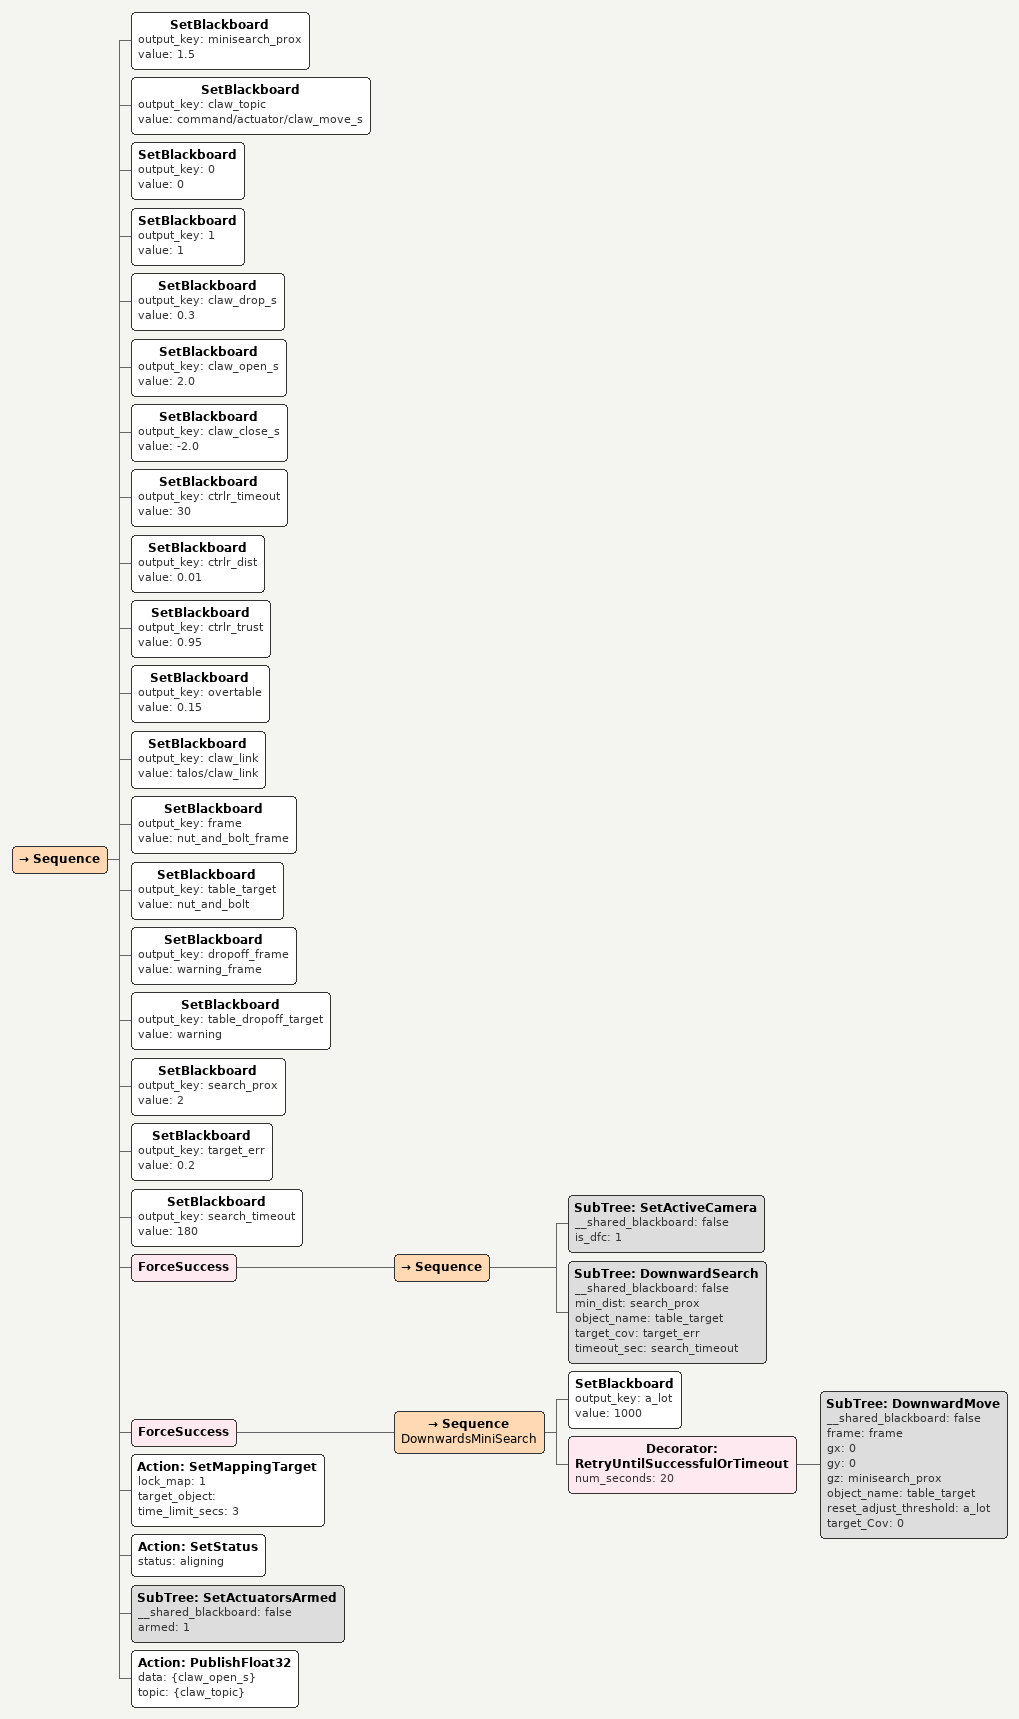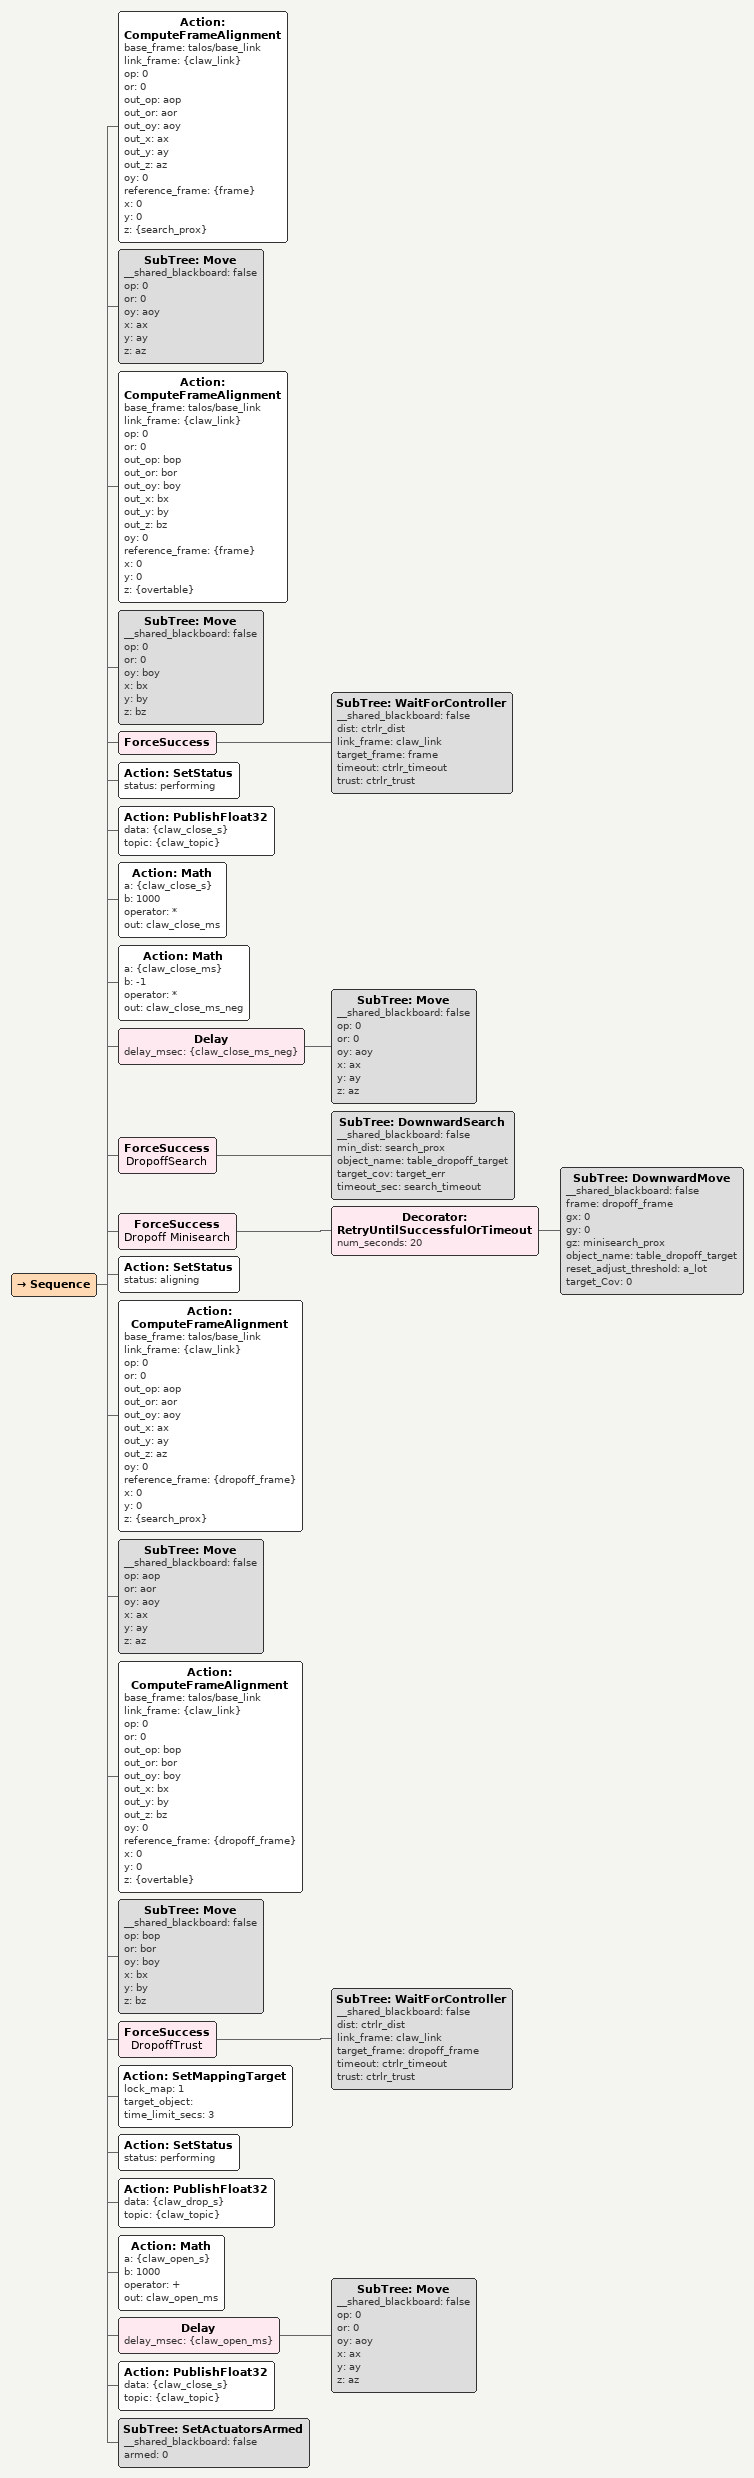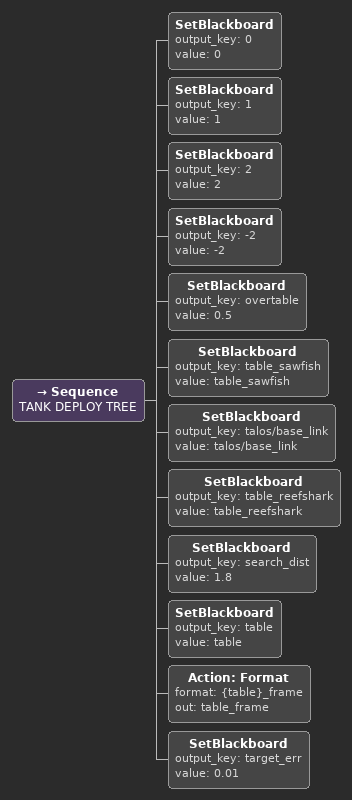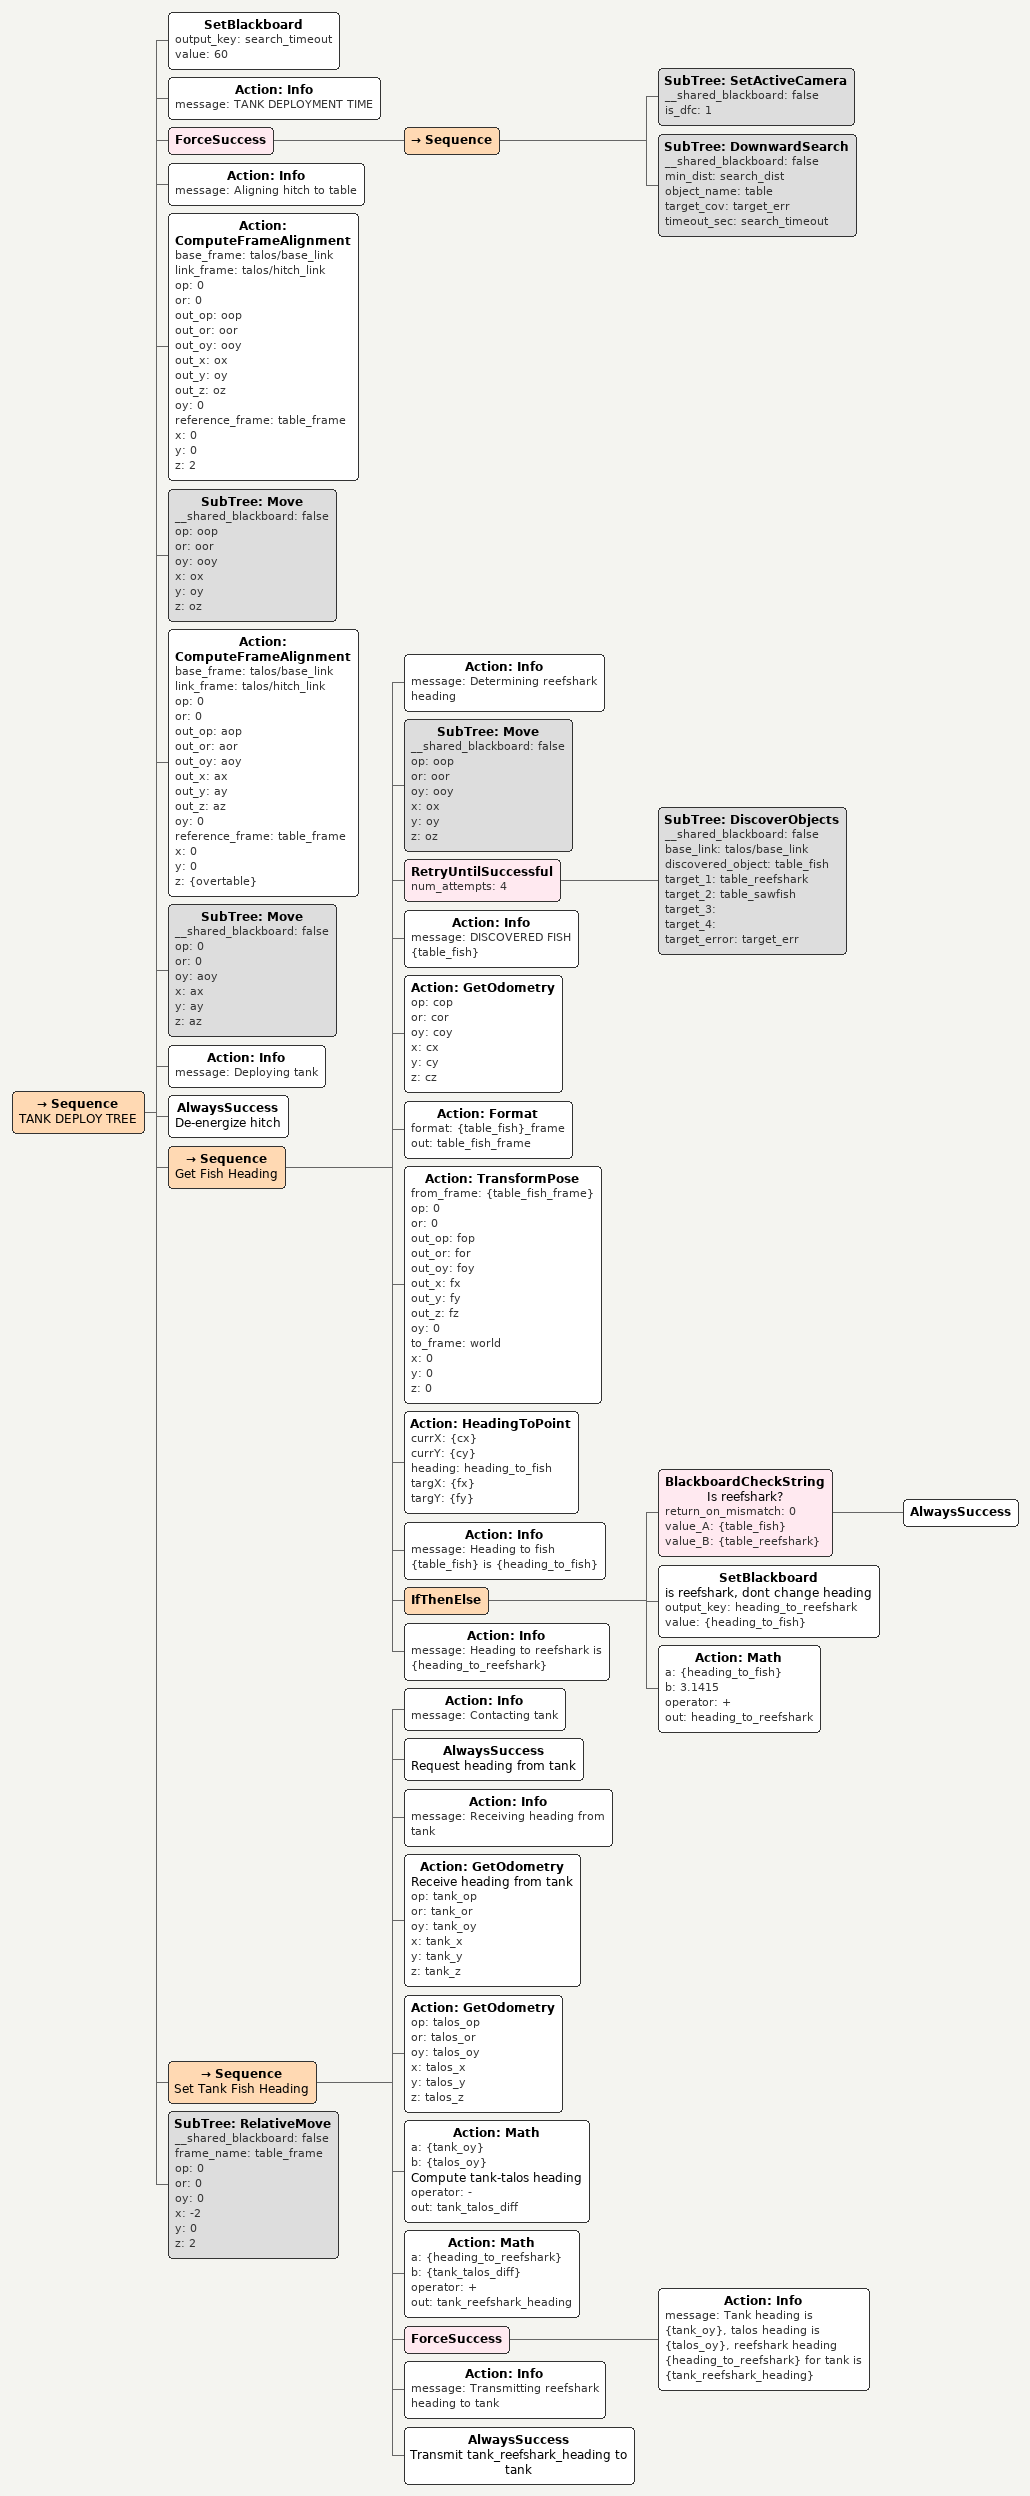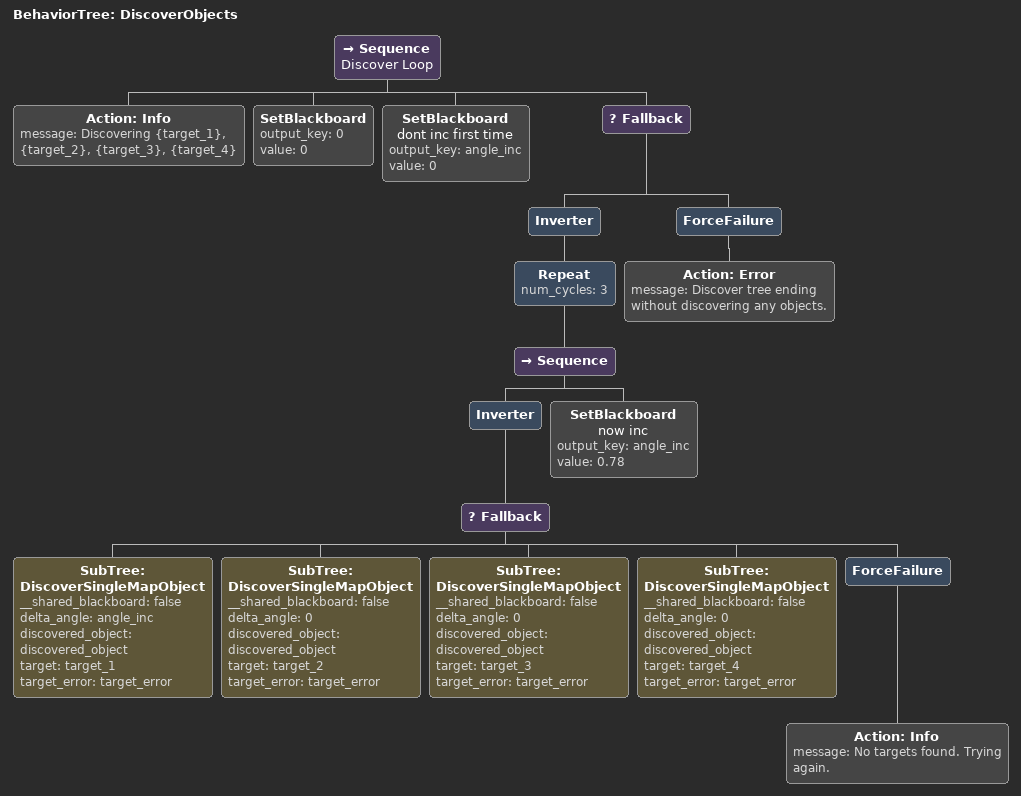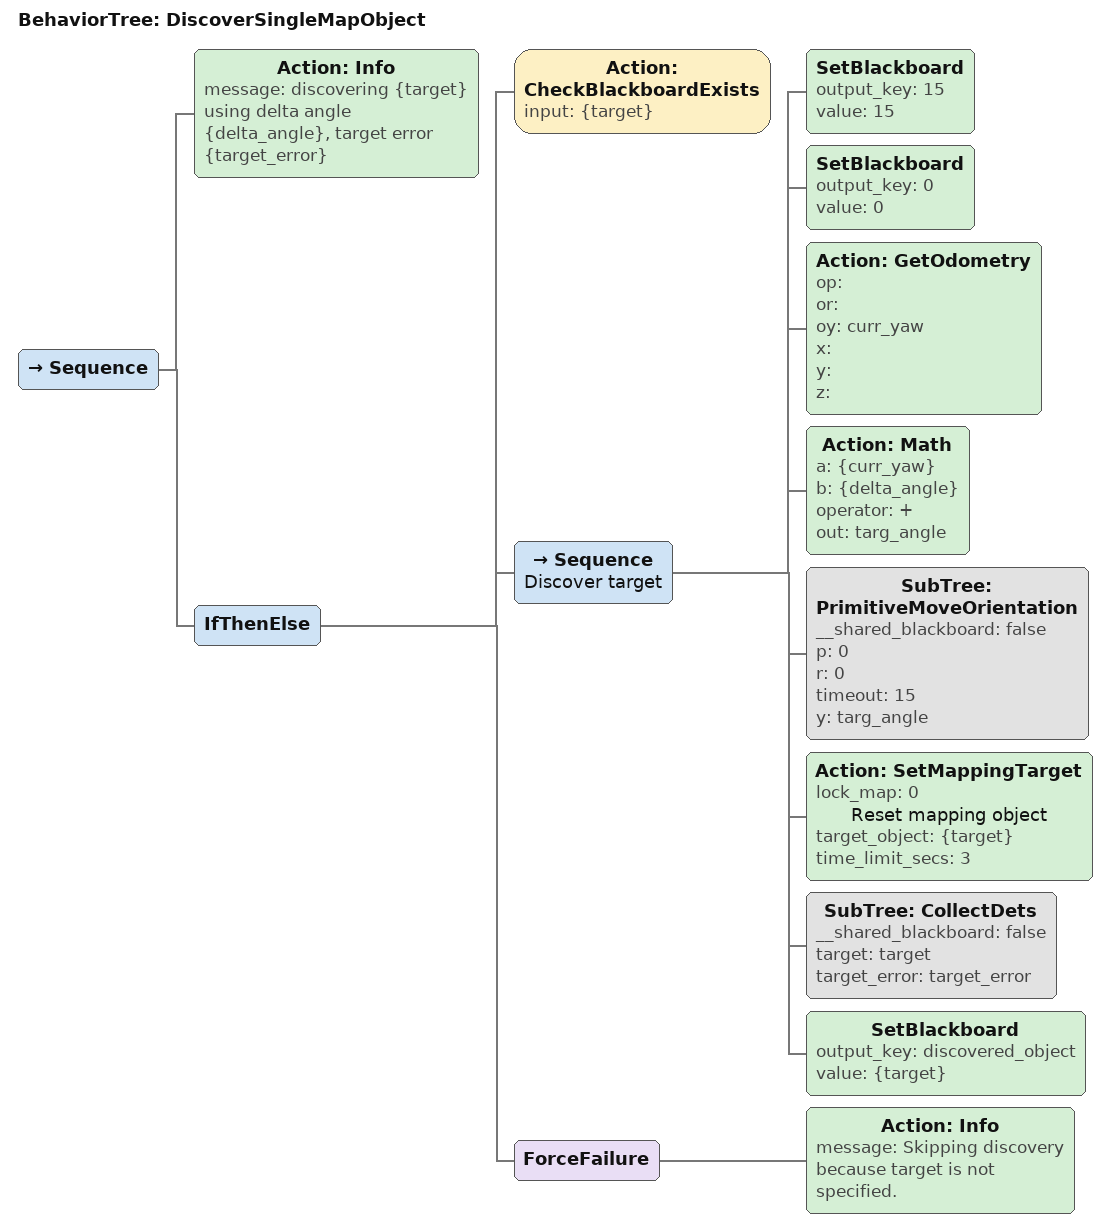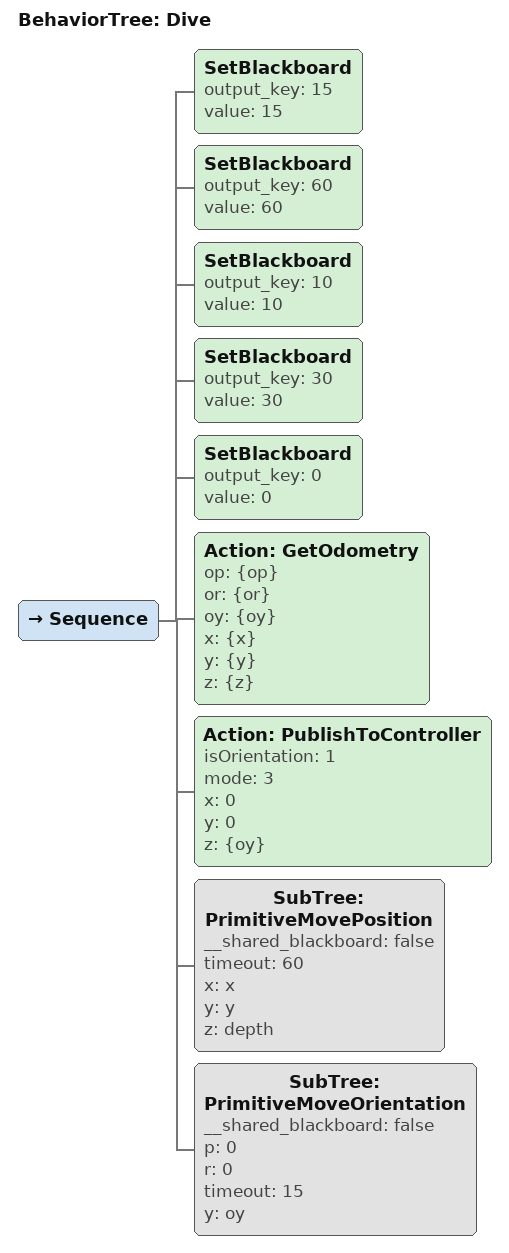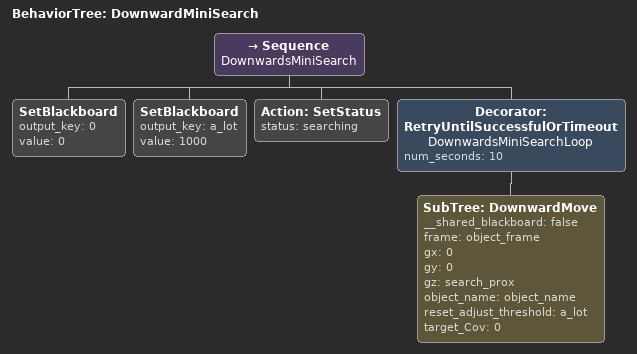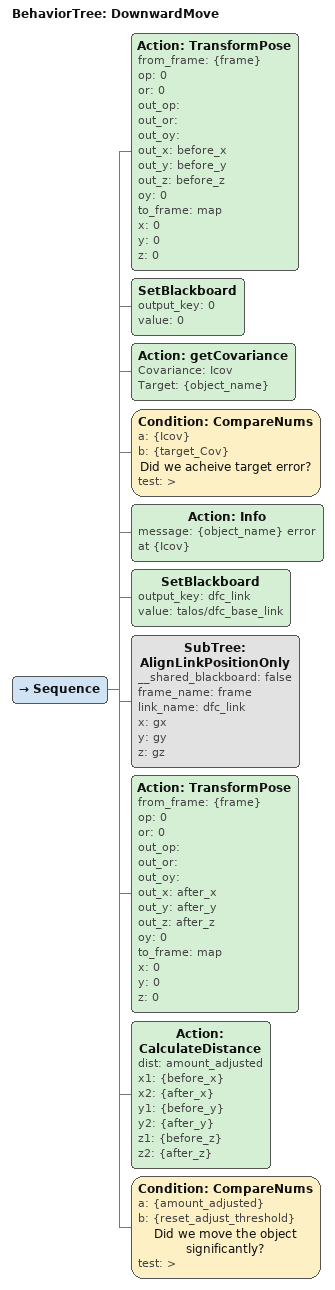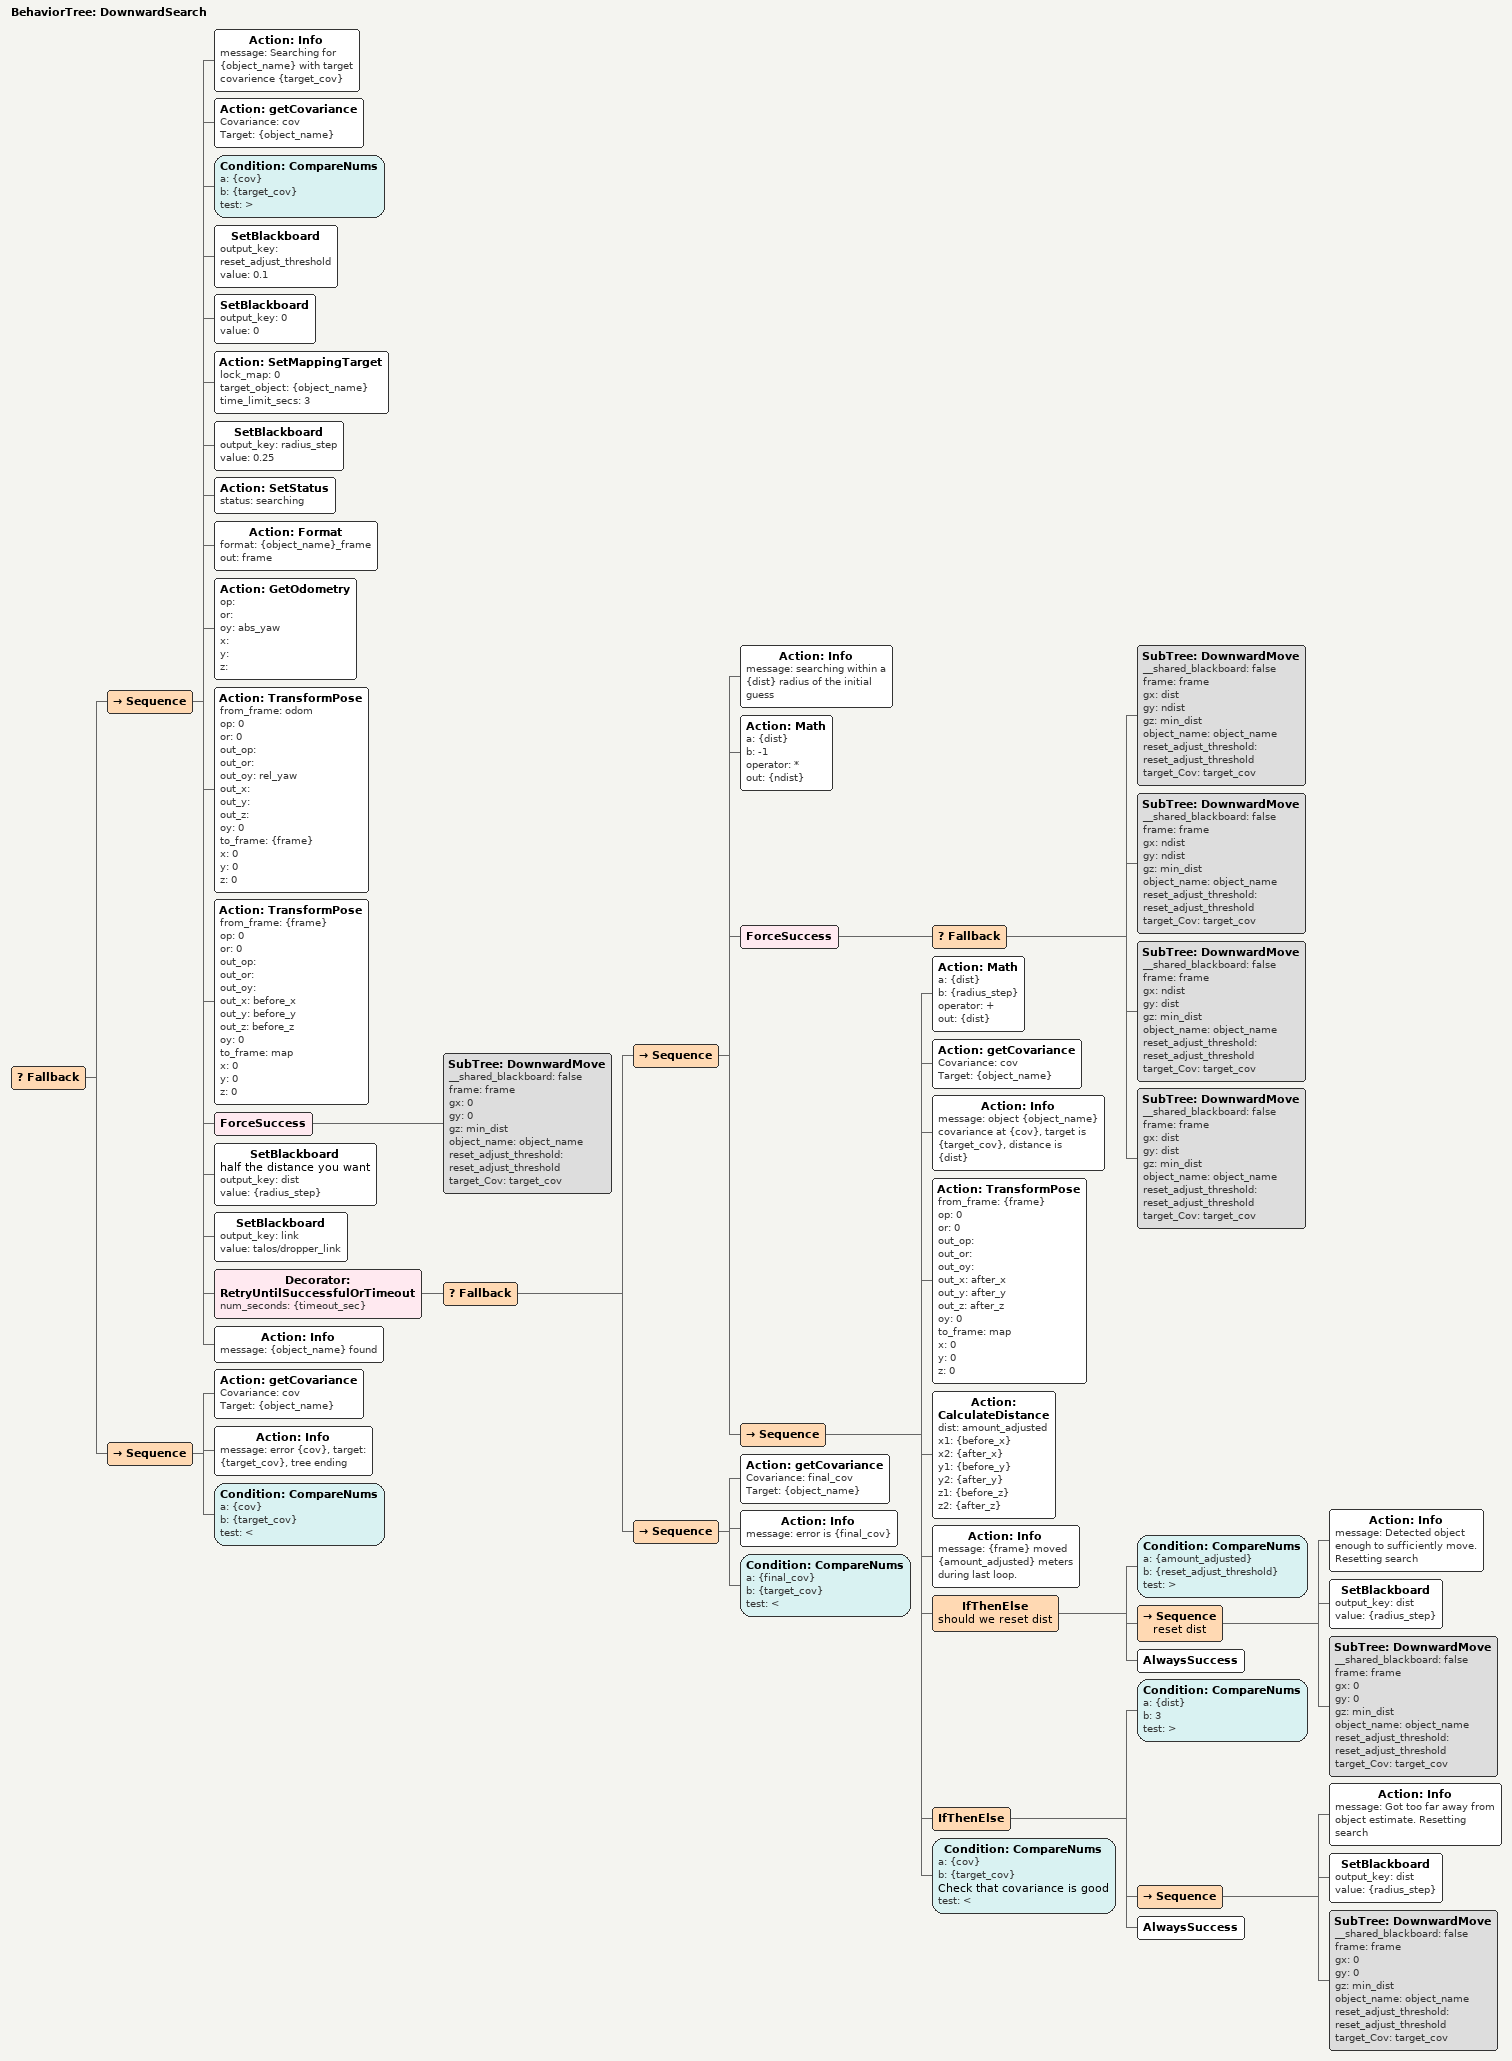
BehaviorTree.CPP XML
<Sequence>
    <SetBlackboard output_key="minisearch_prox" value="1.5"/>
    <SetBlackboard output_key="claw_topic" value="command/actuator/claw_move_s"/>
    <SetBlackboard output_key="0" value="0"/>
    <SetBlackboard output_key="1" value="1"/>
    <SetBlackboard output_key="claw_drop_s" value="0.3"/>
    <SetBlackboard output_key="claw_open_s" value="2.0"/>
    <SetBlackboard output_key="claw_close_s" value="-2.0"/>
    <SetBlackboard output_key="ctrlr_timeout" value="30"/>
    <SetBlackboard output_key="ctrlr_dist" value="0.01"/>
    <SetBlackboard output_key="ctrlr_trust" value="0.95"/>
    <SetBlackboard output_key="overtable" value="0.15"/>
    <SetBlackboard output_key="claw_link" value="talos/claw_link"/>
    <SetBlackboard output_key="frame" value="nut_and_bolt_frame"/>
    <SetBlackboard output_key="table_target" value="nut_and_bolt"/>
    <SetBlackboard output_key="dropoff_frame" value="warning_frame"/>
    <SetBlackboard output_key="table_dropoff_target" value="warning"/>
    <SetBlackboard output_key="search_prox" value="2"/>
    <SetBlackboard output_key="target_err" value="0.2"/>
    <SetBlackboard output_key="search_timeout" value="180"/>
    <ForceSuccess>
        <Sequence>
            <SubTree ID="SetActiveCamera" __shared_blackboard="false" is_dfc="1"/>
            <SubTree ID="DownwardSearch" __shared_blackboard="false" min_dist="search_prox" object_name="table_target" target_cov="target_err" timeout_sec="search_timeout"/>
        </Sequence>
    </ForceSuccess>
    <ForceSuccess>
        <Sequence name="DownwardsMiniSearch">
            <SetBlackboard output_key="a_lot" value="1000"/>
            <Decorator ID="RetryUntilSuccessfulOrTimeout" num_seconds="20">
                <SubTree ID="DownwardMove" __shared_blackboard="false" frame="frame" gx="0" gy="0" gz="minisearch_prox" object_name="table_target" reset_adjust_threshold="a_lot" target_Cov="0"/>
            </Decorator>
        </Sequence>
    </ForceSuccess>
    <Action ID="SetMappingTarget" lock_map="1" target_object="" time_limit_secs="3"/>
    <Action ID="SetStatus" status="aligning"/>
    <SubTree ID="SetActuatorsArmed" __shared_blackboard="false" armed="1"/>
    <Action ID="PublishFloat32" data="{claw_open_s}" topic="{claw_topic}"/>
</Sequence>

<Sequence>
    <Action ID="ComputeFrameAlignment" base_frame="talos/base_link" link_frame="{claw_link}" op="0" or="0" out_op="aop" out_or="aor" out_oy="aoy" out_x="ax" out_y="ay" out_z="az" oy="0" reference_frame="{frame}" x="0" y="0" z="{search_prox}"/>
    <SubTree ID="Move" __shared_blackboard="false" op="0" or="0" oy="aoy" x="ax" y="ay" z="az"/>
    <Action ID="ComputeFrameAlignment" base_frame="talos/base_link" link_frame="{claw_link}" op="0" or="0" out_op="bop" out_or="bor" out_oy="boy" out_x="bx" out_y="by" out_z="bz" oy="0" reference_frame="{frame}" x="0" y="0" z="{overtable}"/>
    <SubTree ID="Move" __shared_blackboard="false" op="0" or="0" oy="boy" x="bx" y="by" z="bz"/>
    <ForceSuccess>
        <SubTree ID="WaitForController" __shared_blackboard="false" dist="ctrlr_dist" link_frame="claw_link" target_frame="frame" timeout="ctrlr_timeout" trust="ctrlr_trust"/>
    </ForceSuccess>
    <Action ID="SetStatus" status="performing"/>
    <Action ID="PublishFloat32" data="{claw_close_s}" topic="{claw_topic}"/>
    <Action ID="Math" a="{claw_close_s}" b="1000" operator="*" out="claw_close_ms"/>
    <Action ID="Math" a="{claw_close_ms}" b="-1" operator="*" out="claw_close_ms_neg"/>
    <Delay delay_msec="{claw_close_ms_neg}">
        <SubTree ID="Move" __shared_blackboard="false" op="0" or="0" oy="aoy" x="ax" y="ay" z="az"/>
    </Delay>
    <ForceSuccess name="DropoffSearch">
        <SubTree ID="DownwardSearch" __shared_blackboard="false" min_dist="search_prox" object_name="table_dropoff_target" target_cov="target_err" timeout_sec="search_timeout"/>
    </ForceSuccess>
    <ForceSuccess name="Dropoff Minisearch">
        <Decorator ID="RetryUntilSuccessfulOrTimeout" num_seconds="20">
            <SubTree ID="DownwardMove" __shared_blackboard="false" frame="dropoff_frame" gx="0" gy="0" gz="minisearch_prox" object_name="table_dropoff_target" reset_adjust_threshold="a_lot" target_Cov="0"/>
        </Decorator>
    </ForceSuccess>
    <Action ID="SetStatus" status="aligning"/>
    <Action ID="ComputeFrameAlignment" base_frame="talos/base_link" link_frame="{claw_link}" op="0" or="0" out_op="aop" out_or="aor" out_oy="aoy" out_x="ax" out_y="ay" out_z="az" oy="0" reference_frame="{dropoff_frame}" x="0" y="0" z="{search_prox}"/>
    <SubTree ID="Move" __shared_blackboard="false" op="aop" or="aor" oy="aoy" x="ax" y="ay" z="az"/>
    <Action ID="ComputeFrameAlignment" base_frame="talos/base_link" link_frame="{claw_link}" op="0" or="0" out_op="bop" out_or="bor" out_oy="boy" out_x="bx" out_y="by" out_z="bz" oy="0" reference_frame="{dropoff_frame}" x="0" y="0" z="{overtable}"/>
    <SubTree ID="Move" __shared_blackboard="false" op="bop" or="bor" oy="boy" x="bx" y="by" z="bz"/>
    <ForceSuccess name="DropoffTrust">
        <SubTree ID="WaitForController" __shared_blackboard="false" dist="ctrlr_dist" link_frame="claw_link" target_frame="dropoff_frame" timeout="ctrlr_timeout" trust="ctrlr_trust"/>
    </ForceSuccess>
    <Action ID="SetMappingTarget" lock_map="1" target_object="" time_limit_secs="3"/>
    <Action ID="SetStatus" status="performing"/>
    <Action ID="PublishFloat32" data="{claw_drop_s}" topic="{claw_topic}"/>
    <Action ID="Math" a="{claw_open_s}" b="1000" operator="+" out="claw_open_ms"/>
    <Delay delay_msec="{claw_open_ms}">
        <SubTree ID="Move" __shared_blackboard="false" op="0" or="0" oy="aoy" x="ax" y="ay" z="az"/>
    </Delay>
    <Action ID="PublishFloat32" data="{claw_close_s}" topic="{claw_topic}"/>
    <SubTree ID="SetActuatorsArmed" __shared_blackboard="false" armed="0"/>
</Sequence>

<Sequence name="TANK DEPLOY TREE">
    <SetBlackboard output_key="0" value="0"/>
    <SetBlackboard output_key="1" value="1"/>
    <SetBlackboard output_key="2" value="2"/>
    <SetBlackboard output_key="-2" value="-2"/>
    <SetBlackboard output_key="overtable" value="0.5"/>
    <SetBlackboard output_key="table_sawfish" value="table_sawfish"/>
    <SetBlackboard output_key="talos/base_link" value="talos/base_link"/>
    <SetBlackboard output_key="table_reefshark" value="table_reefshark"/>
    <SetBlackboard output_key="search_dist" value="1.8"/>
    <SetBlackboard output_key="table" value="table"/>
    <Action ID="Format" format="{table}_frame" out="table_frame"/>
    <SetBlackboard output_key="target_err" value="0.01"/>
</Sequence>

<Sequence name="TANK DEPLOY TREE">
    <SetBlackboard output_key="search_timeout" value="60"/>
    <Action ID="Info" message="TANK DEPLOYMENT TIME"/>
    <ForceSuccess>
        <Sequence>
            <SubTree ID="SetActiveCamera" __shared_blackboard="false" is_dfc="1"/>
            <SubTree ID="DownwardSearch" __shared_blackboard="false" min_dist="search_dist" object_name="table" target_cov="target_err" timeout_sec="search_timeout"/>
        </Sequence>
    </ForceSuccess>
    <Action ID="Info" message="Aligning hitch to table"/>
    <Action ID="ComputeFrameAlignment" base_frame="talos/base_link" link_frame="talos/hitch_link" op="0" or="0" out_op="oop" out_or="oor" out_oy="ooy" out_x="ox" out_y="oy" out_z="oz" oy="0" reference_frame="table_frame" x="0" y="0" z="2"/>
    <SubTree ID="Move" __shared_blackboard="false" op="oop" or="oor" oy="ooy" x="ox" y="oy" z="oz"/>
    <Action ID="ComputeFrameAlignment" base_frame="talos/base_link" link_frame="talos/hitch_link" op="0" or="0" out_op="aop" out_or="aor" out_oy="aoy" out_x="ax" out_y="ay" out_z="az" oy="0" reference_frame="table_frame" x="0" y="0" z="{overtable}"/>
    <SubTree ID="Move" __shared_blackboard="false" op="0" or="0" oy="aoy" x="ax" y="ay" z="az"/>
    <Action ID="Info" message="Deploying tank"/>
    <AlwaysSuccess name="De-energize hitch"/>
    <Sequence name="Get Fish Heading">
        <Action ID="Info" message="Determining reefshark heading"/>
        <SubTree ID="Move" __shared_blackboard="false" op="oop" or="oor" oy="ooy" x="ox" y="oy" z="oz"/>
        <RetryUntilSuccessful num_attempts="4">
            <SubTree ID="DiscoverObjects" __shared_blackboard="false" base_link="talos/base_link" discovered_object="table_fish" target_1="table_reefshark" target_2="table_sawfish" target_3="" target_4="" target_error="target_err"/>
        </RetryUntilSuccessful>
        <Action ID="Info" message="DISCOVERED FISH {table_fish}"/>
        <Action ID="GetOdometry" op="cop" or="cor" oy="coy" x="cx" y="cy" z="cz"/>
        <Action ID="Format" format="{table_fish}_frame" out="table_fish_frame"/>
        <Action ID="TransformPose" from_frame="{table_fish_frame}" op="0" or="0" out_op="fop" out_or="for" out_oy="foy" out_x="fx" out_y="fy" out_z="fz" oy="0" to_frame="world" x="0" y="0" z="0"/>
        <Action ID="HeadingToPoint" currX="{cx}" currY="{cy}" heading="heading_to_fish" targX="{fx}" targY="{fy}"/>
        <Action ID="Info" message="Heading to fish {table_fish} is {heading_to_fish}"/>
        <IfThenElse>
            <BlackboardCheckString name="Is reefshark?" return_on_mismatch="0" value_A="{table_fish}" value_B="{table_reefshark}">
                <AlwaysSuccess/>
            </BlackboardCheckString>
            <SetBlackboard name="is reefshark, dont change heading" output_key="heading_to_reefshark" value="{heading_to_fish}"/>
            <Action ID="Math" a="{heading_to_fish}" b="3.1415" operator="+" out="heading_to_reefshark"/>
        </IfThenElse>
        <Action ID="Info" message="Heading to reefshark is {heading_to_reefshark}"/>
    </Sequence>
    <Sequence name="Set Tank Fish Heading">
        <Action ID="Info" message="Contacting tank"/>
        <AlwaysSuccess name="Request heading from tank"/>
        <Action ID="Info" message="Receiving heading from tank"/>
        <Action ID="GetOdometry" name="Receive heading from tank" op="tank_op" or="tank_or" oy="tank_oy" x="tank_x" y="tank_y" z="tank_z"/>
        <Action ID="GetOdometry" op="talos_op" or="talos_or" oy="talos_oy" x="talos_x" y="talos_y" z="talos_z"/>
        <Action ID="Math" a="{tank_oy}" b="{talos_oy}" name="Compute tank-talos heading" operator="-" out="tank_talos_diff"/>
        <Action ID="Math" a="{heading_to_reefshark}" b="{tank_talos_diff}" operator="+" out="tank_reefshark_heading"/>
        <ForceSuccess>
            <Action ID="Info" message="Tank heading is {tank_oy}, talos heading is {talos_oy}, reefshark heading {heading_to_reefshark} for tank is {tank_reefshark_heading}"/>
        </ForceSuccess>
        <Action ID="Info" message="Transmitting reefshark heading to tank"/>
        <AlwaysSuccess name="Transmit tank_reefshark_heading to tank"/>
    </Sequence>
    <SubTree ID="RelativeMove" __shared_blackboard="false" frame_name="table_frame" op="0" or="0" oy="0" x="-2" y="0" z="2"/>
</Sequence>

<BehaviorTree ID="DiscoverObjects">
    <Sequence name="Discover Loop">
        <Action ID="Info" message="Discovering {target_1}, {target_2}, {target_3}, {target_4}"/>
        <SetBlackboard output_key="0" value="0"/>
        <SetBlackboard name="dont inc first time" output_key="angle_inc" value="0"/>
        <Fallback>
            <Inverter>
                <Repeat num_cycles="3">
                    <Sequence>
                        <Inverter>
                            <Fallback>
                                <SubTree ID="DiscoverSingleMapObject" __shared_blackboard="false" delta_angle="angle_inc" discovered_object="discovered_object" target="target_1" target_error="target_error"/>
                                <SubTree ID="DiscoverSingleMapObject" __shared_blackboard="false" delta_angle="0" discovered_object="discovered_object" target="target_2" target_error="target_error"/>
                                <SubTree ID="DiscoverSingleMapObject" __shared_blackboard="false" delta_angle="0" discovered_object="discovered_object" target="target_3" target_error="target_error"/>
                                <SubTree ID="DiscoverSingleMapObject" __shared_blackboard="false" delta_angle="0" discovered_object="discovered_object" target="target_4" target_error="target_error"/>
                                <ForceFailure>
                                    <Action ID="Info" message="No targets found. Trying again."/>
                                </ForceFailure>
                            </Fallback>
                        </Inverter>
                        <SetBlackboard name="now inc" output_key="angle_inc" value="0.78"/>
                    </Sequence>
                </Repeat>
            </Inverter>
            <ForceFailure>
                <Action ID="Error" message="Discover tree ending without discovering any objects."/>
            </ForceFailure>
        </Fallback>
    </Sequence>
</BehaviorTree>

<BehaviorTree ID="DiscoverSingleMapObject">
    <Sequence>
        <Action ID="Info" message="discovering {target} using delta angle {delta_angle}, target error {target_error}"/>
        <IfThenElse>
            <Action ID="CheckBlackboardExists" input="{target}"/>
            <Sequence name="Discover target">
                <SetBlackboard output_key="15" value="15"/>
                <SetBlackboard output_key="0" value="0"/>
                <Action ID="GetOdometry" op="" or="" oy="curr_yaw" x="" y="" z=""/>
                <Action ID="Math" a="{curr_yaw}" b="{delta_angle}" operator="+" out="targ_angle"/>
                <SubTree ID="PrimitiveMoveOrientation" __shared_blackboard="false" p="0" r="0" timeout="15" y="targ_angle"/>
                <Action ID="SetMappingTarget" lock_map="0" name="Reset mapping object" target_object="{target}" time_limit_secs="3"/>
                <SubTree ID="CollectDets" __shared_blackboard="false" target="target" target_error="target_error"/>
                <SetBlackboard output_key="discovered_object" value="{target}"/>
            </Sequence>
            <ForceFailure>
                <Action ID="Info" message="Skipping discovery because target is not specified."/>
            </ForceFailure>
        </IfThenElse>
    </Sequence>
</BehaviorTree>

<BehaviorTree ID="Dive">
    <Sequence>
        <SetBlackboard output_key="15" value="15"/>
        <SetBlackboard output_key="60" value="60"/>
        <SetBlackboard output_key="10" value="10"/>
        <SetBlackboard output_key="30" value="30"/>
        <SetBlackboard output_key="0" value="0"/>
        <Action ID="GetOdometry" op="{op}" or="{or}" oy="{oy}" x="{x}" y="{y}" z="{z}"/>
        <Action ID="PublishToController" isOrientation="1" mode="3" x="0" y="0" z="{oy}"/>
        <SubTree ID="PrimitiveMovePosition" __shared_blackboard="false" timeout="60" x="x" y="y" z="depth"/>
        <SubTree ID="PrimitiveMoveOrientation" __shared_blackboard="false" p="0" r="0" timeout="15" y="oy"/>
    </Sequence>
</BehaviorTree>

<BehaviorTree ID="DownwardMiniSearch">
    <Sequence name="DownwardsMiniSearch">
        <SetBlackboard output_key="0" value="0"/>
        <SetBlackboard output_key="a_lot" value="1000"/>
        <Action ID="SetStatus" status="searching"/>
        <Decorator ID="RetryUntilSuccessfulOrTimeout" name="DownwardsMiniSearchLoop" num_seconds="10">
            <SubTree ID="DownwardMove" __shared_blackboard="false" frame="object_frame" gx="0" gy="0" gz="search_prox" object_name="object_name" reset_adjust_threshold="a_lot" target_Cov="0"/>
        </Decorator>
    </Sequence>
</BehaviorTree>

<BehaviorTree ID="DownwardMove">
    <Sequence>
        <Action ID="TransformPose" from_frame="{frame}" op="0" or="0" out_op="" out_or="" out_oy="" out_x="before_x" out_y="before_y" out_z="before_z" oy="0" to_frame="map" x="0" y="0" z="0"/>
        <SetBlackboard output_key="0" value="0"/>
        <Action Covariance="Icov" ID="getCovariance" Target="{object_name}"/>
        <Condition ID="CompareNums" a="{Icov}" b="{target_Cov}" name="Did we acheive target error?" test=">"/>
        <Action ID="Info" message="{object_name} error at {Icov}"/>
        <SetBlackboard output_key="dfc_link" value="talos/dfc_base_link"/>
        <SubTree ID="AlignLinkPositionOnly" __shared_blackboard="false" frame_name="frame" link_name="dfc_link" x="gx" y="gy" z="gz"/>
        <Action ID="TransformPose" from_frame="{frame}" op="0" or="0" out_op="" out_or="" out_oy="" out_x="after_x" out_y="after_y" out_z="after_z" oy="0" to_frame="map" x="0" y="0" z="0"/>
        <Action ID="CalculateDistance" dist="amount_adjusted" x1="{before_x}" x2="{after_x}" y1="{before_y}" y2="{after_y}" z1="{before_z}" z2="{after_z}"/>
        <Condition ID="CompareNums" a="{amount_adjusted}" b="{reset_adjust_threshold}" name="Did we move the object significantly?" test=">"/>
    </Sequence>
</BehaviorTree>

<BehaviorTree ID="DownwardSearch">
    <Fallback>
        <Sequence>
            <Action ID="Info" message="Searching for {object_name} with target covarience {target_cov}"/>
            <Action Covariance="cov" ID="getCovariance" Target="{object_name}"/>
            <Condition ID="CompareNums" a="{cov}" b="{target_cov}" test=">"/>
            <SetBlackboard output_key="reset_adjust_threshold" value="0.1"/>
            <SetBlackboard output_key="0" value="0"/>
            <Action ID="SetMappingTarget" lock_map="0" target_object="{object_name}" time_limit_secs="3"/>
            <SetBlackboard output_key="radius_step" value="0.25"/>
            <Action ID="SetStatus" status="searching"/>
            <Action ID="Format" format="{object_name}_frame" out="frame"/>
            <Action ID="GetOdometry" op="" or="" oy="abs_yaw" x="" y="" z=""/>
            <Action ID="TransformPose" from_frame="odom" op="0" or="0" out_op="" out_or="" out_oy="rel_yaw" out_x="" out_y="" out_z="" oy="0" to_frame="{frame}" x="0" y="0" z="0"/>
            <Action ID="TransformPose" from_frame="{frame}" op="0" or="0" out_op="" out_or="" out_oy="" out_x="before_x" out_y="before_y" out_z="before_z" oy="0" to_frame="map" x="0" y="0" z="0"/>
            <ForceSuccess>
                <SubTree ID="DownwardMove" __shared_blackboard="false" frame="frame" gx="0" gy="0" gz="min_dist" object_name="object_name" reset_adjust_threshold="reset_adjust_threshold" target_Cov="target_cov"/>
            </ForceSuccess>
            <SetBlackboard name="half the distance you want" output_key="dist" value="{radius_step}"/>
            <SetBlackboard output_key="link" value="talos/dropper_link"/>
            <Decorator ID="RetryUntilSuccessfulOrTimeout" num_seconds="{timeout_sec}">
                <Fallback>
                    <Sequence>
                        <Action ID="Info" message="searching within a {dist} radius of the initial guess"/>
                        <Action ID="Math" a="{dist}" b="-1" operator="*" out="{ndist}"/>
                        <ForceSuccess>
                            <Fallback>
                                <SubTree ID="DownwardMove" __shared_blackboard="false" frame="frame" gx="dist" gy="ndist" gz="min_dist" object_name="object_name" reset_adjust_threshold="reset_adjust_threshold" target_Cov="target_cov"/>
                                <SubTree ID="DownwardMove" __shared_blackboard="false" frame="frame" gx="ndist" gy="ndist" gz="min_dist" object_name="object_name" reset_adjust_threshold="reset_adjust_threshold" target_Cov="target_cov"/>
                                <SubTree ID="DownwardMove" __shared_blackboard="false" frame="frame" gx="ndist" gy="dist" gz="min_dist" object_name="object_name" reset_adjust_threshold="reset_adjust_threshold" target_Cov="target_cov"/>
                                <SubTree ID="DownwardMove" __shared_blackboard="false" frame="frame" gx="dist" gy="dist" gz="min_dist" object_name="object_name" reset_adjust_threshold="reset_adjust_threshold" target_Cov="target_cov"/>
                            </Fallback>
                        </ForceSuccess>
                        <Sequence>
                            <Action ID="Math" a="{dist}" b="{radius_step}" operator="+" out="{dist}"/>
                            <Action Covariance="cov" ID="getCovariance" Target="{object_name}"/>
                            <Action ID="Info" message="object {object_name} covariance at {cov}, target is {target_cov}, distance is {dist}"/>
                            <Action ID="TransformPose" from_frame="{frame}" op="0" or="0" out_op="" out_or="" out_oy="" out_x="after_x" out_y="after_y" out_z="after_z" oy="0" to_frame="map" x="0" y="0" z="0"/>
                            <Action ID="CalculateDistance" dist="amount_adjusted" x1="{before_x}" x2="{after_x}" y1="{before_y}" y2="{after_y}" z1="{before_z}" z2="{after_z}"/>
                            <Action ID="Info" message="{frame} moved {amount_adjusted} meters during last loop."/>
                            <IfThenElse name="should we reset dist">
                                <Condition ID="CompareNums" a="{amount_adjusted}" b="{reset_adjust_threshold}" test=">"/>
                                <Sequence name="reset dist">
                                    <Action ID="Info" message="Detected object enough to sufficiently move. Resetting search"/>
                                    <SetBlackboard output_key="dist" value="{radius_step}"/>
                                    <SubTree ID="DownwardMove" __shared_blackboard="false" frame="frame" gx="0" gy="0" gz="min_dist" object_name="object_name" reset_adjust_threshold="reset_adjust_threshold" target_Cov="target_cov"/>
                                </Sequence>
                                <AlwaysSuccess/>
                            </IfThenElse>
                            <IfThenElse>
                                <Condition ID="CompareNums" a="{dist}" b="3" test=">"/>
                                <Sequence>
                                    <Action ID="Info" message="Got too far away from object estimate. Resetting search"/>
                                    <SetBlackboard output_key="dist" value="{radius_step}"/>
                                    <SubTree ID="DownwardMove" __shared_blackboard="false" frame="frame" gx="0" gy="0" gz="min_dist" object_name="object_name" reset_adjust_threshold="reset_adjust_threshold" target_Cov="target_cov"/>
                                </Sequence>
                                <AlwaysSuccess/>
                            </IfThenElse>
                            <Condition ID="CompareNums" a="{cov}" b="{target_cov}" name="Check that covariance is good" test="&lt;"/>
                        </Sequence>
                    </Sequence>
                    <Sequence>
                        <Action Covariance="final_cov" ID="getCovariance" Target="{object_name}"/>
                        <Action ID="Info" message="error is {final_cov}"/>
                        <Condition ID="CompareNums" a="{final_cov}" b="{target_cov}" test="&lt;"/>
                    </Sequence>
                </Fallback>
            </Decorator>
            <Action ID="Info" message="{object_name} found"/>
        </Sequence>
        <Sequence>
            <Action Covariance="cov" ID="getCovariance" Target="{object_name}"/>
            <Action ID="Info" message="error {cov}, target: {target_cov}, tree ending"/>
            <Condition ID="CompareNums" a="{cov}" b="{target_cov}" test="&lt;"/>
        </Sequence>
    </Fallback>
</BehaviorTree>
